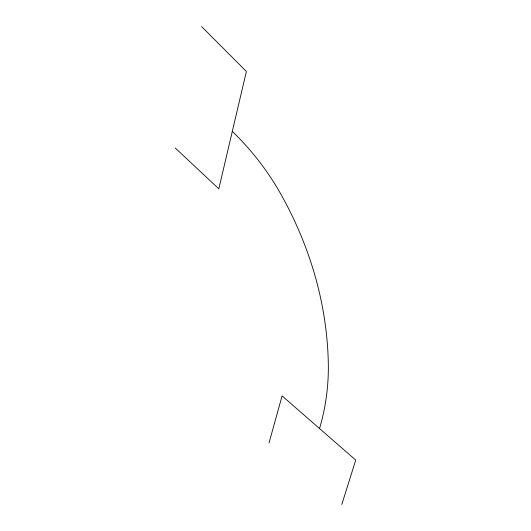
<?xml version="1.0" encoding="UTF-8"?>
<svg xmlns="http://www.w3.org/2000/svg" width="531" height="531" viewBox="0 0 531 531"><rect width="100%" height="100%" fill="white"/><g stroke="black" fill="none" stroke-linecap="round" stroke-linejoin="round"><path stroke-width="0.8" d="M269.031 442.894L282.094 395.894L355.73 460.098L341.811 504.45M175.27 147.996L218.805 188.85L246.384 71.473L201.554 26.55M319.529 428.537A264.099 237.782 14 0 0 328.304 362.958A416.802 360.171 21.6 0 0 280.76 194.001A272.536 247.546 20.4 0 0 232.312 131.356"/></g></svg>
